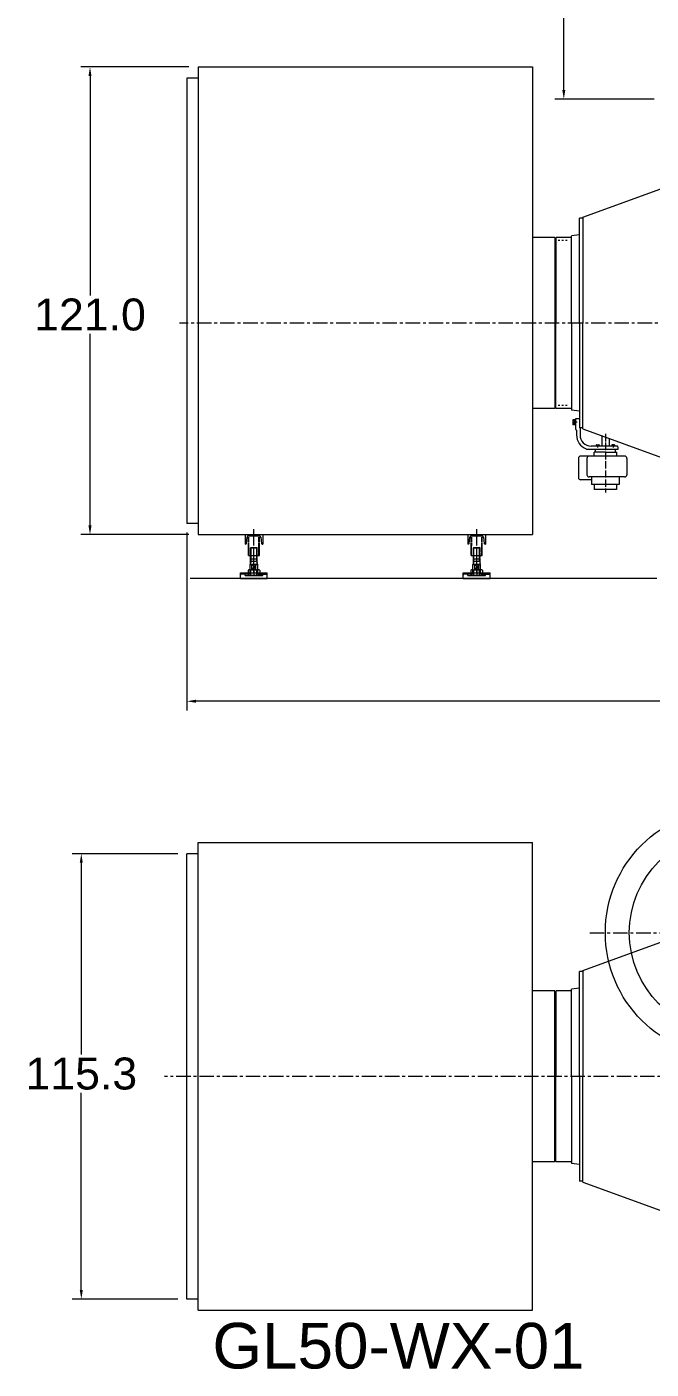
# Model space of a CAD drawing. Header units: inches. Extents: x -7 to 38035, y 41 to 29026.
# Drawn here: x 25839 to 29942, y 7818 to 16643 of the extents above; entities that cross this region are included whole.
import ezdxf

# ---------------------------------------------------------------- set-up
doc = ezdxf.new("R2010")
doc.units = ezdxf.units.IN
doc.header["$MEASUREMENT"] = 0
for name, pattern in [('ACAD_ISO04W100', [30, 24, -3, 0, -3]), ('CENTER', [50.8, 31.75, -6.35, 6.35, -6.35]), ('EB_DASH', [6, 3, -3]), ('EB_DASHDOTDOT', [45, 30, -3, 3, -3, 3, -3])]:
    doc.linetypes.add(name, pattern=pattern)
doc.layers.get('Defpoints').update_dxf_attribs({"lineweight": 5})
doc.layers.add('CAXA1', color=5, linetype='CENTER', lineweight=5)
doc.layers.add('CAXAEB0', color=7, linetype='Continuous', lineweight=5)
doc.styles.add('Roman', font='arial.ttf')
doc.styles.get("Standard").update_dxf_attribs({"font": 'arial.ttf'})
doc.dimstyles.new('ISO-25', dxfattribs={"dimscale": 30, "dimtxt": 1.5, "dimasz": 1.5, "dimexe": 2, "dimexo": 2, "dimtad": 1, "dimtih": 1, "dimtoh": 1, "dimdec": 1, "dimlfac": 0.03937, "dimdsep": 46, "dimtxsty": 'Standard', "dimcen": 2.5, "dimclrd": 7, "dimclre": 7, "dimclrt": 7, "dimadec": 0, "dimazin": 0, "dimtfac": 1, "dimtdec": 1, "dimtmove": 0, "dimatfit": 3, "dimfxl": 1, "dimlwd": 5, "dimlwe": 5, "dimarcsym": 0})

# ---------------------------------------------------------------- blocks, each defined once
blk = doc.blocks.new('*D247')
at = {"color": 7, "linetype": 'Continuous', "lineweight": 5, "transparency": 16777216}
for p, q in [((26904.3, 16379), (26194.1, 16379)), ((26254.1, 16319), (26254.1, 14876.2)), ((26254.1, 13364.6), (26254.1, 14624.3)), ((26904.3, 13304.6), (26194.1, 13304.6))]:
    blk.add_line(p, q, dxfattribs=at)
at = {"color": 7, "transparency": 16777216}
for points in [[(26244.1, 16319), (26264.1, 16319), (26254.1, 16379)], [(26244.1, 13364.6), (26264.1, 13364.6), (26254.1, 13304.6)]]:
    blk.add_solid(points, dxfattribs=at)
at = {"layer": 'Defpoints', "color": 0, "transparency": 16777216}
for p in [(26254.1, 16379), (26964.3, 16379), (26964.3, 13304.6)]:
    blk.add_point(p, dxfattribs=at)
at = {"color": 7, "lineweight": 5, "transparency": 16777216, "insert": (26254.1, 14750.2), "char_height": 210, "attachment_point": 5, "style": 'Roman'}
blk.add_mtext('121.0', dxfattribs=at)
blk = doc.blocks.new('*D253')
at = {"color": 7, "linetype": 'Continuous', "lineweight": 5, "transparency": 16777216}
for p, q in [((26891.1, 13317.8), (26891.1, 12149.2)), ((35314.1, 12963.6), (35314.1, 12149.2)), ((35254.1, 12209.2), (26951.1, 12209.2))]:
    blk.add_line(p, q, dxfattribs=at)
at = {"color": 7, "transparency": 16777216}
for points in [[(26951.1, 12219.2), (26951.1, 12199.2), (26891.1, 12209.2)], [(35254.1, 12219.2), (35254.1, 12199.2), (35314.1, 12209.2)]]:
    blk.add_solid(points, dxfattribs=at)
at = {"layer": 'Defpoints', "color": 0, "transparency": 16777216}
for p in [(26891.1, 13377.8), (35314.1, 13023.6), (26891.1, 12209.2)]:
    blk.add_point(p, dxfattribs=at)
at = {"color": 7, "lineweight": 5, "transparency": 16777216, "insert": (31972, 12332.9), "char_height": 210, "attachment_point": 5, "style": 'Roman'}
blk.add_mtext('B', dxfattribs=at)
blk = doc.blocks.new('*D230')
at = {"color": 7, "linetype": 'Continuous', "lineweight": 5, "transparency": 16777216}
for p, q in [((29580.8, 19973.1), (29307.8, 19973.1)), ((29367.8, 19913.1), (29367.8, 18336.2)), ((29367.8, 16226.7), (29367.8, 18088.7)), ((29961.4, 16166.7), (29307.8, 16166.7))]:
    blk.add_line(p, q, dxfattribs=at)
at = {"color": 7, "transparency": 16777216}
for points in [[(29357.8, 19913.1), (29377.8, 19913.1), (29367.8, 19973.1)], [(29357.8, 16226.7), (29377.8, 16226.7), (29367.8, 16166.7)]]:
    blk.add_solid(points, dxfattribs=at)
at = {"layer": 'Defpoints', "color": 0, "transparency": 16777216}
for p in [(29640.8, 19973.1), (29367.8, 16166.7), (30021.4, 16166.7)]:
    blk.add_point(p, dxfattribs=at)
at = {"color": 7, "lineweight": 5, "transparency": 16777216, "insert": (29367.8, 18212.5), "char_height": 210, "attachment_point": 5, "style": 'Roman'}
blk.add_mtext('F', dxfattribs=at)
blk = doc.blocks.new('*D233')
at = {"color": 7, "linetype": 'Continuous', "lineweight": 5, "transparency": 16777216}
for p, q in [((26831.1, 11207.1), (26136.9, 11207.1)), ((26196.9, 11147.1), (26196.9, 9886.4)), ((26196.9, 8339.1), (26196.9, 9634.4)), ((26831.1, 8279.1), (26136.9, 8279.1))]:
    blk.add_line(p, q, dxfattribs=at)
at = {"color": 7, "transparency": 16777216}
for points in [[(26186.9, 11147.1), (26206.9, 11147.1), (26196.9, 11207.1)], [(26186.9, 8339.1), (26206.9, 8339.1), (26196.9, 8279.1)]]:
    blk.add_solid(points, dxfattribs=at)
at = {"layer": 'Defpoints', "color": 0, "transparency": 16777216}
for p in [(26196.9, 11207.1), (26891.1, 11207.1), (26891.1, 8279.1)]:
    blk.add_point(p, dxfattribs=at)
at = {"color": 7, "lineweight": 5, "transparency": 16777216, "insert": (26196.9, 9760.4), "char_height": 210, "attachment_point": 5, "style": 'Roman'}
blk.add_mtext('115.3', dxfattribs=at)

msp = doc.modelspace()

# ---------------------------------------------------------------- linework, layer by layer
at = {"color": 7, "lineweight": 5}
for p, q in [((26964.3, 16379), (26964.3, 13304.6)), ((26964.3, 16379), (29161.3, 16379)), ((29161.3, 16379), (29161.3, 13304.6)), ((26891.1, 16305.8), (26891.1, 13377.8)), ((26964.3, 16305.8), (26891.1, 16305.8)), ((29492.49, 15390.44), (30052.88, 15594.39)), ((29471.67, 15343.22), (29471.67, 15384.94)), ((29492.49, 15384.94), (29471.67, 15384.94)), ((29492.49, 15390.44), (29492.49, 14695.4)), ((29471.67, 15275.12), (29417.5, 15267.99)), ((29417.5, 14695.4), (29417.5, 15267.61)), ((29471.67, 14695.4), (29471.67, 15343.22)), ((29307.7, 15256.84), (29161.3, 15256.84)), ((29307.7, 15256.84), (29307.7, 14133.95)), ((29317.95, 15256.84), (29315.02, 15253.91)), ((29315.02, 15253.91), (29315.02, 14695.4)), ((29417.5, 15256.84), (29317.95, 15256.84)), ((29315.02, 14136.88), (29315.02, 14695.4)), ((29364.89, 14695.4), (29364.89, 14695.4)), ((29417.5, 14695.4), (29417.5, 14122.8)), ((29471.67, 14695.4), (29471.67, 14034.4)), ((29492.49, 14000.35), (29492.49, 14695.4)), ((29307.7, 14133.95), (29161.3, 14133.95)), ((29317.95, 14133.95), (29315.02, 14136.88)), ((29417.5, 14133.95), (29317.95, 14133.95)), ((29471.67, 14115.67), (29417.5, 14122.8)), ((29427.75, 14059.29), (29427.75, 14027.08)), ((29442.39, 14059.29), (29427.75, 14059.29)), ((29442.39, 14051.04), (29427.75, 14051.04)), ((29442.39, 14035.33), (29427.75, 14035.33)), ((29442.39, 14059.29), (29442.39, 14027.08)), ((29442.39, 14057.26), (29445.32, 14057.26)), ((29445.32, 14042.42), (29442.39, 14045.02)), ((29445.32, 14041.3), (29442.39, 14043.9)), ((29445.32, 14065.15), (29445.32, 13994.87)), ((29471.67, 14065.15), (29445.32, 14065.15)), ((29471.67, 14034.4), (29471.67, 14005.85)), ((29442.39, 14027.08), (29427.75, 14027.08)), ((29442.39, 14029.11), (29445.32, 14029.11)), ((29445.32, 13994.87), (29445.32, 13994.87)), ((29445.32, 13994.87), (29446.78, 13994.87)), ((29451.17, 13990.48), (29451.17, 13959.74)), ((29492.49, 14005.85), (29471.67, 14005.85)), ((29474.6, 14005.85), (29474.6, 13959.74)), ((29492.49, 14000.35), (30008.96, 13812.39)), ((29618.07, 13954.65), (29618.07, 13886.54)), ((29518.52, 13864.5), (29518.52, 13863.11)), ((29641.49, 13863.11), (29518.52, 13863.11)), ((29590.25, 13886.54), (29547.8, 13886.54)), ((29575.61, 13845.55), (29575.61, 13863.11)), ((29581.1, 13893.86), (29581.1, 13886.54)), ((29582.57, 13895.32), (29597.94, 13895.32)), ((29641.49, 13886.54), (29590.25, 13886.54)), ((29599.4, 13893.86), (29599.4, 13886.54)), ((29692.73, 13886.54), (29641.49, 13886.54)), ((29722.01, 13863.11), (29641.49, 13863.11)), ((29664.92, 13937.6), (29664.92, 13886.54)), ((29683.58, 13893.86), (29683.58, 13886.54)), ((29700.42, 13895.32), (29685.05, 13895.32)), ((29717.62, 13886.54), (29692.73, 13886.54)), ((29701.88, 13893.86), (29701.88, 13886.54)), ((29707.37, 13845.55), (29707.37, 13863.11)), ((29722.01, 13882.15), (29722.01, 13863.11)), ((29463.62, 13806.02), (29463.62, 13679.74)), ((29767.4, 13820.66), (29478.26, 13820.66)), ((29519.04, 13806.02), (29519.04, 13698.11)), ((29566.83, 13820.66), (29566.83, 13845.55)), ((29641.49, 13845.55), (29566.83, 13845.55)), ((29641.49, 13845.55), (29716.16, 13845.55)), ((29716.16, 13820.66), (29716.16, 13845.55)), ((29782.04, 13806.02), (29782.04, 13698.11)), ((29767.4, 13683.47), (29533.68, 13683.47)), ((29550.39, 13683.47), (29550.39, 13634.41)), ((29732.6, 13683.47), (29732.6, 13634.41)), ((29550.39, 13665.1), (29478.26, 13665.1)), ((29732.6, 13634.41), (29550.39, 13634.41)), ((29567.9, 13634.41), (29567.9, 13601.06)), ((29715.08, 13601.06), (29567.9, 13601.06)), ((29715.08, 13634.41), (29715.08, 13601.06)), ((26964.3, 13377.8), (26891.1, 13377.8)), ((26964.3, 13304.6), (29161.3, 13304.6)), ((27272.74, 13304.6), (27389.86, 13304.6)), ((27272.74, 13304.6), (27272.74, 13241.65)), ((27276.37, 13241.65), (27272.74, 13241.65)), ((27282.2, 13246.92), (27286.18, 13286.73)), ((27297.83, 13297.28), (27364.77, 13297.28)), ((27331.3, 13237.25), (27331.3, 13308.99)), ((27376.42, 13286.73), (27380.4, 13246.92)), ((27386.23, 13241.65), (27389.86, 13241.65)), ((27389.86, 13304.6), (27389.86, 13241.65)), ((28736.74, 13304.6), (28853.86, 13304.6)), ((28736.74, 13304.6), (28736.74, 13241.65)), ((28740.37, 13241.65), (28736.74, 13241.65)), ((28746.2, 13246.92), (28750.18, 13286.73)), ((28761.83, 13297.28), (28828.77, 13297.28)), ((28795.3, 13237.25), (28795.3, 13308.99)), ((28840.42, 13286.73), (28844.4, 13246.92)), ((28850.23, 13241.65), (28853.86, 13241.65)), ((28853.86, 13304.6), (28853.86, 13241.65)), ((27294.7, 13168.15), (27367.9, 13168.15)), ((27309.34, 13217.23), (27312.27, 13220.16)), ((27309.34, 13217.23), (27353.26, 13217.23)), ((27309.34, 13110.57), (27309.34, 13217.23)), ((27312.12, 13131.02), (27312.27, 13220.16)), ((27312.27, 13220.16), (27350.33, 13220.16)), ((27353.26, 13217.23), (27350.33, 13220.16)), ((28758.7, 13168.15), (28831.9, 13168.15)), ((28773.34, 13217.23), (28776.27, 13220.16)), ((28773.34, 13217.23), (28817.26, 13217.23)), ((28773.34, 13110.57), (28773.34, 13217.23)), ((28776.12, 13131.02), (28776.27, 13220.16)), ((28776.27, 13220.16), (28814.33, 13220.16)), ((28817.26, 13217.23), (28814.33, 13220.16)), ((27292.42, 13070.05), (27292.42, 13040.34)), ((27302.14, 13072.98), (27360.46, 13072.98)), ((27308.61, 13110.57), (27305.68, 13107.65)), ((27305.68, 13047.62), (27305.68, 13107.65)), ((27305.68, 13107.65), (27318.11, 13107.65)), ((27308.61, 13145.71), (27353.99, 13145.71)), ((27308.61, 13110.57), (27353.99, 13110.57)), ((27309.34, 13131.07), (27353.26, 13131.07)), ((27312.12, 13131.02), (27309.34, 13117.67)), ((27311.86, 13040.34), (27311.86, 13070.05)), ((27344.5, 13110.57), (27318.11, 13075.44)), ((27318.11, 13110.57), (27344.5, 13075.44)), ((27318.11, 13075.44), (27318.11, 13110.57)), ((27318.11, 13075.44), (27344.5, 13075.44)), ((27331.3, 13075.92), (27331.3, 13033.02)), ((27344.5, 13075.44), (27344.5, 13110.57)), ((27344.5, 13107.65), (27356.92, 13107.65)), ((27350.49, 13131.02), (27353.26, 13117.67)), ((27350.74, 13040.34), (27350.74, 13070.05)), ((27353.99, 13110.57), (27356.92, 13107.65)), ((27356.92, 13047.62), (27356.92, 13107.65)), ((27370.18, 13070.05), (27370.18, 13040.34)), ((28756.42, 13070.05), (28756.42, 13040.34)), ((28766.14, 13072.98), (28824.46, 13072.98)), ((28772.61, 13110.57), (28769.68, 13107.65)), ((28769.68, 13047.62), (28769.68, 13107.65)), ((28769.68, 13107.65), (28782.11, 13107.65)), ((28772.61, 13145.71), (28817.99, 13145.71)), ((28772.61, 13110.57), (28817.99, 13110.57)), ((28773.34, 13131.07), (28817.26, 13131.07)), ((28776.12, 13131.02), (28773.34, 13117.67)), ((28775.86, 13040.34), (28775.86, 13070.05)), ((28808.5, 13110.57), (28782.11, 13075.44)), ((28782.11, 13110.57), (28808.5, 13075.44)), ((28782.11, 13075.44), (28782.11, 13110.57)), ((28782.11, 13075.44), (28808.5, 13075.44)), ((28795.3, 13075.92), (28795.3, 13033.02)), ((28808.5, 13075.44), (28808.5, 13110.57)), ((28808.5, 13107.65), (28820.92, 13107.65)), ((28814.49, 13131.02), (28817.26, 13117.67)), ((28814.74, 13040.34), (28814.74, 13070.05)), ((28817.99, 13110.57), (28820.92, 13107.65)), ((28820.92, 13047.62), (28820.92, 13107.65)), ((28834.18, 13070.05), (28834.18, 13040.34)), ((29978.96, 13016.88), (26911.52, 13016.88)), ((27243.46, 13053.48), (27419.14, 13053.48)), ((27243.46, 13016.88), (27243.46, 13053.48)), ((27243.46, 13016.88), (27243.46, 13037.37)), ((27243.46, 13016.88), (27419.14, 13016.88)), ((27243.46, 13016.88), (27419.14, 13016.88)), ((27272.74, 13044.69), (27250.78, 13044.69)), ((27272.74, 13035.91), (27272.74, 13053.48)), ((27272.74, 13053.48), (27389.86, 13053.48)), ((27272.74, 13035.91), (27389.86, 13035.91)), ((27275.67, 13044.69), (27275.67, 13053.48)), ((27291.77, 13044.69), (27275.67, 13044.69)), ((27291.77, 13044.69), (27291.77, 13053.48)), ((27297.63, 13035.91), (27297.63, 13047.62)), ((27305.68, 13047.62), (27297.63, 13047.62)), ((27298.36, 13038.84), (27298.36, 13047.62)), ((27298.36, 13038.84), (27364.24, 13038.84)), ((27302.14, 13037.41), (27360.46, 13037.41)), ((27304.22, 13047.62), (27304.22, 13053.48)), ((27356.92, 13047.62), (27364.97, 13047.62)), ((27358.39, 13047.62), (27358.39, 13053.48)), ((27364.24, 13038.84), (27364.24, 13047.62)), ((27364.97, 13035.91), (27364.97, 13047.62)), ((27370.83, 13044.69), (27370.83, 13053.48)), ((27370.83, 13044.69), (27386.93, 13044.69)), ((27386.93, 13044.69), (27386.93, 13053.48)), ((27389.86, 13035.91), (27389.86, 13053.48)), ((27389.86, 13044.69), (27411.82, 13044.69)), ((27419.14, 13016.88), (27419.14, 13053.48)), ((27419.14, 13016.88), (27419.14, 13037.37)), ((28707.46, 13053.48), (28883.14, 13053.48)), ((28707.46, 13016.88), (28707.46, 13053.48)), ((28707.46, 13016.88), (28707.46, 13037.37)), ((28707.46, 13016.88), (28883.14, 13016.88)), ((28707.46, 13016.88), (28883.14, 13016.88)), ((28736.74, 13044.69), (28714.78, 13044.69)), ((28736.74, 13035.91), (28736.74, 13053.48)), ((28736.74, 13053.48), (28853.86, 13053.48)), ((28736.74, 13035.91), (28853.86, 13035.91)), ((28739.67, 13044.69), (28739.67, 13053.48)), ((28755.77, 13044.69), (28739.67, 13044.69)), ((28755.77, 13044.69), (28755.77, 13053.48)), ((28761.63, 13035.91), (28761.63, 13047.62)), ((28769.68, 13047.62), (28761.63, 13047.62)), ((28762.36, 13038.84), (28762.36, 13047.62)), ((28762.36, 13038.84), (28828.24, 13038.84)), ((28766.14, 13037.41), (28824.46, 13037.41)), ((28768.22, 13047.62), (28768.22, 13053.48)), ((28820.92, 13047.62), (28828.97, 13047.62)), ((28822.39, 13047.62), (28822.39, 13053.48)), ((28828.24, 13038.84), (28828.24, 13047.62)), ((28828.97, 13035.91), (28828.97, 13047.62)), ((28834.83, 13044.69), (28834.83, 13053.48)), ((28834.83, 13044.69), (28850.93, 13044.69)), ((28850.93, 13044.69), (28850.93, 13053.48)), ((28853.86, 13035.91), (28853.86, 13053.48)), ((28853.86, 13044.69), (28875.82, 13044.69)), ((28883.14, 13016.88), (28883.14, 13053.48)), ((28883.14, 13016.88), (28883.14, 13037.37)), ((26891.1, 8279.09), (26891.1, 11207.09)), ((26964.3, 11207.09), (26891.1, 11207.09)), ((26964.3, 8205.89), (26964.3, 11280.29)), ((26964.3, 11280.29), (29161.3, 11280.29)), ((29161.3, 8205.89), (29161.3, 11280.29)), ((29492.49, 10438.13), (30052.88, 10642.08)), ((29471.67, 9743.09), (29471.67, 10432.63)), ((29492.49, 10432.63), (29471.67, 10432.63)), ((29492.49, 10438.13), (29492.49, 9743.09)), ((29307.7, 10304.53), (29161.3, 10304.53)), ((29307.7, 9181.64), (29307.7, 10304.53)), ((29317.95, 10304.53), (29315.02, 10301.6)), ((29315.02, 10301.6), (29315.02, 9743.09)), ((29417.5, 10304.53), (29317.95, 10304.53)), ((29471.67, 10322.81), (29417.5, 10315.68)), ((29417.5, 9743.09), (29417.5, 10315.68)), ((29315.02, 9184.57), (29315.02, 9743.09)), ((29417.5, 9743.09), (29417.5, 9170.88)), ((29471.67, 9743.09), (29471.67, 9095.27)), ((29492.49, 9048.04), (29492.49, 9743.09)), ((29307.7, 9181.64), (29161.3, 9181.64)), ((29317.95, 9181.64), (29315.02, 9184.57)), ((29417.5, 9181.64), (29317.95, 9181.64)), ((29471.67, 9163.36), (29417.5, 9170.49)), ((29471.67, 9095.27), (29471.67, 9053.54)), ((29492.49, 9053.54), (29471.67, 9053.54)), ((29492.49, 9048.04), (30052.88, 8844.09)), ((26964.3, 8279.09), (26891.1, 8279.09)), ((26964.3, 8205.89), (29161.3, 8205.89))]:
    msp.add_line(p, q, dxfattribs=at)
at = {"color": 7, "linetype": 'EB_DASH', "lineweight": 5, "ltscale": 4}
for p, q in [((29390.62, 15237.08), (29315.02, 15237.08)), ((29390.62, 14153.72), (29315.02, 14153.72))]:
    msp.add_line(p, q, dxfattribs=at)
at = {"color": 7, "linetype": 'ACAD_ISO04W100', "lineweight": 5, "ltscale": 0.3}
for p, q in [((29456.03, 14043.19), (29424.63, 14043.19)), ((29590.25, 13897.9), (29590.25, 13877.94)), ((29692.73, 13897.9), (29692.73, 13877.94))]:
    msp.add_line(p, q, dxfattribs=at)
at = {"color": 7, "linetype": 'ACAD_ISO04W100', "lineweight": 5, "ltscale": 2}
for p, q in [((29641.49, 13967.52), (29641.49, 13581.79)), ((27331.3, 13052.35), (27331.3, 13342.79)), ((28795.3, 13052.35), (28795.3, 13342.79))]:
    msp.add_line(p, q, dxfattribs=at)
at = {"color": 7, "lineweight": 5}
for radius in [816.18, 658.8]:
    msp.add_circle((30456.94, 10688.09), radius, dxfattribs=at)
for centre, radius, start, end in [((29446.78, 13990.48), 4.39, 0, 90), ((29547.8, 13959.74), 96.62, 180, 250.528779), ((29547.8, 13959.74), 73.2, 180, 270), ((29514.13, 13864.5), 4.39, 0, 70.528779), ((29582.57, 13893.86), 1.46, 90, 180), ((29597.94, 13893.86), 1.46, 0, 90), ((29685.05, 13893.86), 1.46, 90, 180), ((29700.42, 13893.86), 1.46, 0, 90), ((29717.62, 13882.15), 4.39, 0, 90), ((29478.26, 13806.02), 14.64, 90, 180), ((29533.68, 13806.02), 14.64, 90, 180), ((29767.4, 13806.02), 14.64, 0, 90), ((29478.26, 13679.74), 14.64, 180, 270), ((29533.68, 13698.11), 14.64, 180, 270), ((29767.4, 13698.11), 14.64, 270, 0), ((27276.37, 13247.5), 5.86, 270, 354.289407), ((27297.83, 13285.57), 11.71, 90, 174.289407), ((27364.77, 13285.57), 11.71, 5.710593, 90), ((27386.23, 13247.5), 5.86, 185.710593, 270), ((28740.37, 13247.5), 5.86, 270, 354.289407), ((28761.83, 13285.57), 11.71, 90, 174.289407), ((28828.77, 13285.57), 11.71, 5.710593, 90), ((28850.23, 13247.5), 5.86, 185.710593, 270), ((27302.14, 13055.41), 17.57, 56.411319, 123.588681), ((27331.3, 13007.1), 65.88, 72.837058, 107.162942), ((27360.46, 13055.41), 17.57, 56.411319, 123.588681), ((28766.14, 13055.41), 17.57, 56.411319, 123.588681), ((28795.3, 13007.1), 65.88, 72.837058, 107.162942), ((28824.46, 13055.41), 17.57, 56.411319, 123.588681), ((27250.78, 13037.37), 7.32, 90, 180), ((27302.14, 13054.98), 17.57, 236.411319, 303.588681), ((27331.3, 13222.66), 186.75, 259.840784, 280.159216), ((27331.3, 13103.29), 65.88, 252.837058, 287.162942), ((27360.46, 13054.98), 17.57, 236.411319, 303.588681), ((27411.82, 13037.37), 7.32, 0, 90), ((28714.78, 13037.37), 7.32, 90, 180), ((28766.14, 13054.98), 17.57, 236.411319, 303.588681), ((28795.3, 13222.66), 186.75, 259.840784, 280.159216), ((28795.3, 13103.29), 65.88, 252.837058, 287.162942), ((28824.46, 13054.98), 17.57, 236.411319, 303.588681), ((28875.82, 13037.37), 7.32, 0, 90)]:
    msp.add_arc(centre, radius, start, end, dxfattribs=at)
at = {"layer": 'CAXA1', "linetype": 'CENTER', "lineweight": 5, "ltscale": 3}
for p, q in [((31928.65, 14695.4), (26841.8, 14695.4)), ((29538.8, 10687.09), (31338.68, 10689.09)), ((35145.39, 9743.09), (26742.69, 9743.09))]:
    msp.add_line(p, q, dxfattribs=at)
at = {"layer": 'CAXAEB0', "color": 7, "linetype": 'EB_DASHDOTDOT', "lineweight": 5}
for p, q in [((27294.7, 13168.15), (27294.7, 13296.85)), ((27298.06, 13168.15), (27298.36, 13297.28)), ((27364.48, 13168.15), (27364.24, 13297.28)), ((27367.9, 13168.15), (27367.9, 13296.85)), ((28758.7, 13168.15), (28758.7, 13296.85)), ((28762.06, 13168.15), (28762.36, 13297.28)), ((28828.48, 13168.15), (28828.24, 13297.28)), ((28831.9, 13168.15), (28831.9, 13296.85)), ((27350.49, 13131.02), (27350.33, 13220.16)), ((27353.26, 13110.57), (27353.26, 13217.23)), ((28814.49, 13131.02), (28814.33, 13220.16)), ((28817.26, 13110.57), (28817.26, 13217.23))]:
    msp.add_line(p, q, dxfattribs=at)

# ---------------------------------------------------------------- texts
at = {"color": 7, "linetype": 'Continuous', "lineweight": 5, "insert": (29504.16, 8122.63), "char_height": 300, "attachment_point": 3, "style": 'Roman'}
msp.add_mtext_dynamic_manual_height_columns('GL50-WX-01', width=3244.2481, gutter_width=1, heights=[0], dxfattribs=at)

# ---------------------------------------------------------------- dimensions: what is measured, and where the dimension line sits
at = {"color": 7, "lineweight": 5}
for base, p1, p2, angle, text, picture, middle in [((29367.8, 16166.72), (29640.76, 19973.12), (30021.4, 16166.72), 90, 'F', '*D230', (29367.8, 18212.5)), ((26254.12, 16379), (26964.3, 13304.6), (26964.3, 16379), 90, '121.0', '*D247', (26254.12, 14750.23)), ((26891.1, 12209.19), (35314.09, 13023.61), (26891.1, 13377.8), 180, 'B', '*D253', (31971.97, 12209.19))]:
    dim = msp.add_linear_dim(base=base, p1=p1, p2=p2, angle=angle, text=text, dimstyle='ISO-25', override={"dimtxt": 7, "dimasz": 2, "dimpost": '\\X', "dimtxsty": 'Roman'}, dxfattribs=at)
    dim.commit()
    dim.dimension.update_dxf_attribs({"geometry": picture, "text_midpoint": middle, "dimtype": 160})
dim = msp.add_linear_dim(base=(26196.92, 11207.09), p1=(26891.1, 8279.09), p2=(26891.1, 11207.09), angle=270, dimstyle='ISO-25', override={"dimtxt": 7, "dimasz": 2, "dimpost": '\\X', "dimtxsty": 'Roman'}, dxfattribs=at)
dim.commit()
dim.dimension.update_dxf_attribs({"geometry": '*D233', "text_midpoint": (26196.92, 9760.41), "dimtype": 160})

doc.saveas('drawing.dxf')
